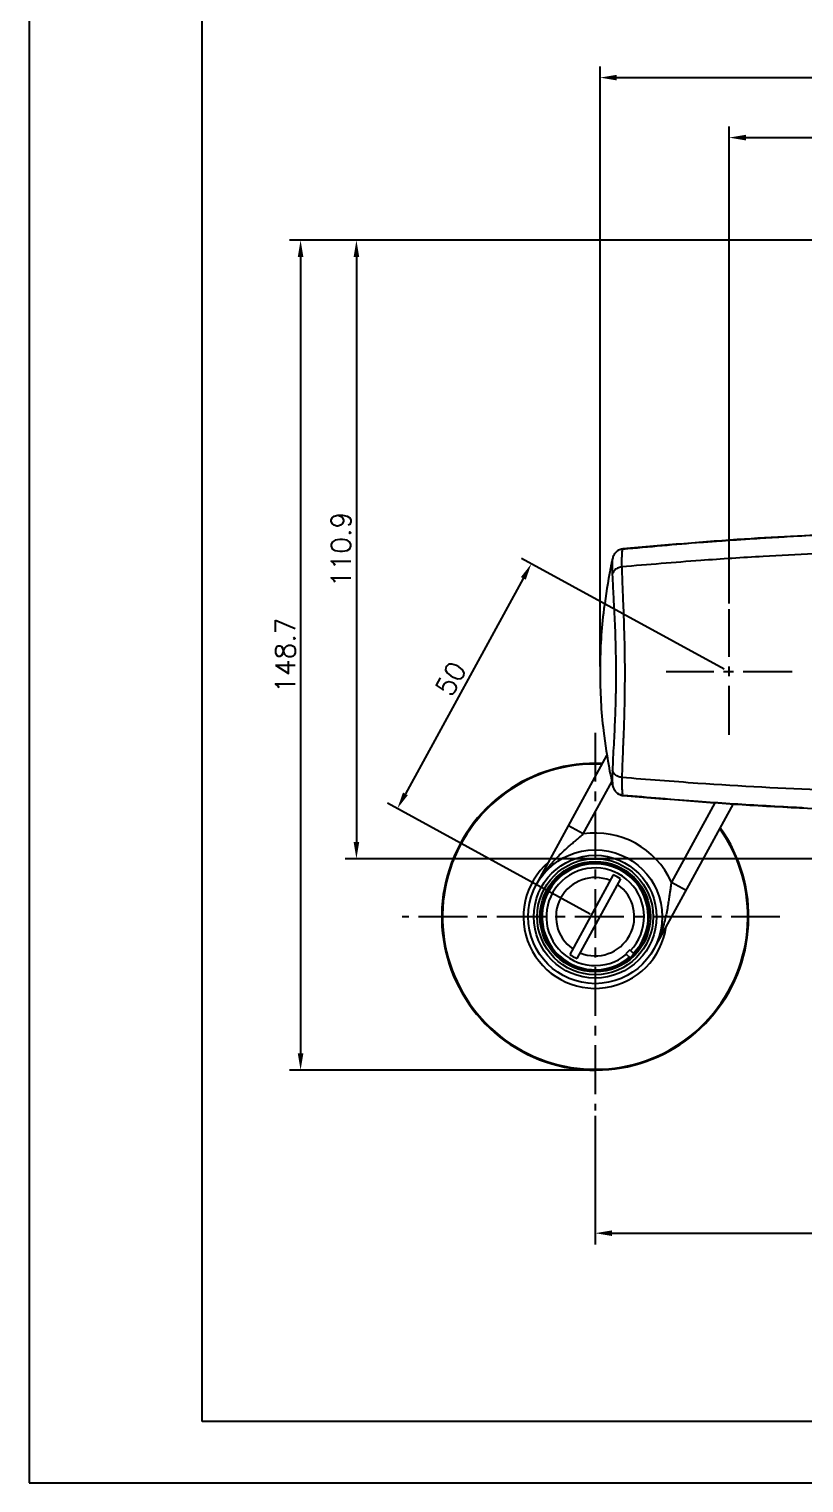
# Model space of a CAD drawing. Extents: x -5 to 589, y 435 to 855.
# Drawn here: x -5 to 133.8, y 435 to 695.5 of the extents above; entities that cross this region are included whole.
import ezdxf

# ---------------------------------------------------------------- set-up
doc = ezdxf.new("R2010")
doc.units = 0
doc.header["$LTSCALE"] = 7
doc.header["$MEASUREMENT"] = 0
doc.linetypes.add('CENTER', pattern=[2, 1.25, -0.25, 0.25, -0.25])
doc.layers.get('0').update_dxf_attribs({"color": 2, "linetype": 'CONTINUOUS'})
for name, color, linetype in [('CL', 1, 'CENTER'), ('DIM', 2, 'CONTINUOUS'), ('DWG', 7, 'CONTINUOUS')]:
    doc.layers.add(name, color=color, linetype=linetype)
doc.styles.add('GHS', font='ROMANS', dxfattribs={"bigfont": 'GHS'})

# ---------------------------------------------------------------- blocks, each defined once
blk = doc.blocks.new('BORDER')
for p, q in [((0, 1), (0, 0)), ((0, 0), (1, 0))]:
    blk.add_line(p, q)
blk = doc.blocks.new('양식')
at = {"color": 4}
for p, q in [((1219, 11), (1219, 386)), ((1768, 11), (1219, 11))]:
    blk.add_line(p, q, dxfattribs=at)
at = {"xscale": 594, "yscale": 420, "zscale": 594}
blk.add_blockref('BORDER', (1188, 0), dxfattribs=at)

msp = doc.modelspace()

# ---------------------------------------------------------------- linework, layer by layer
at = {"layer": 'CL'}
for p, q in [((120.41, 569.07), (120.41, 591.6)), ((131.68, 580.33), (109.15, 580.33)), ((96.41, 569.43), (96.41, 501.76)), ((129.52, 536.47), (61.85, 536.47))]:
    msp.add_line(p, q, dxfattribs=at)
at = {"layer": 'DIM'}
for p, q in [((97.29, 581.28), (97.29, 688.84)), ((100.29, 686.84), (242.54, 686.84)), ((120.41, 592.6), (120.41, 678.09)), ((123.41, 676.09), (219.41, 676.09)), ((162.89, 657.7), (41.64, 657.7)), ((162.89, 657.7), (51.64, 657.7)), ((43.64, 654.7), (43.64, 511.97)), ((53.64, 654.7), (53.64, 549.85)), ((119.54, 580.81), (83.22, 600.68)), ((83.54, 597.09), (62.42, 558.49)), ((83.54, 597.09), (62.42, 558.49)), ((95.54, 536.95), (59.22, 556.82)), ((160.05, 546.85), (51.64, 546.85)), ((95.41, 508.97), (41.64, 508.97)), ((96.41, 500.76), (96.41, 477.75)), ((99.41, 479.75), (243.41, 479.75))]:
    msp.add_line(p, q, dxfattribs=at)
for points in [[(100.29, 687.34), (100.29, 686.34), (97.29, 686.84)], [(123.41, 676.59), (123.41, 675.59), (120.41, 676.09)], [(43.14, 654.7), (44.14, 654.7), (43.64, 657.7)], [(53.14, 654.7), (54.14, 654.7), (53.64, 657.7)], [(83.1, 597.33), (83.97, 596.85), (84.98, 599.72)], [(61.98, 558.73), (62.85, 558.25), (60.98, 555.86)], [(53.14, 549.85), (54.14, 549.85), (53.64, 546.85)], [(43.14, 511.97), (44.14, 511.97), (43.64, 508.97)], [(99.41, 480.25), (99.41, 479.25), (96.41, 479.75)]]:
    msp.add_solid(points, dxfattribs=at)
at = {"layer": 'DWG'}
for p, q in [((101.39, 602.38), (101.34, 602.36)), ((101.39, 602.38), (101.39, 602.38)), ((99.5, 600.61), (99.5, 600.6)), ((100.09, 601.75), (100.09, 601.74)), ((85.89, 542.23), (98.52, 565.33)), ((94.28, 551.32), (99.4, 560.67)), ((99.54, 559.97), (99.54, 559.97)), ((100.15, 558.81), (100.15, 558.81)), ((101.44, 558.19), (101.44, 558.19)), ((121.15, 556.68), (106.94, 530.71)), ((117.85, 556.9), (110.07, 542.68)), ((94.28, 551.32), (91.65, 552.76)), ((99.66, 543.97), (91.85, 529.69)), ((93.17, 528.97), (100.98, 543.25)), ((110.07, 542.68), (112.7, 541.24)), ((106.31, 536.7), (106.06, 536.69)), ((102.62, 530.55), (101.93, 529.82)), ((101.93, 529.82), (102.66, 529.12)), ((102.62, 530.55), (103.36, 529.84)), ((103.36, 529.84), (102.66, 529.12)), ((102.82, 528.93), (102.66, 529.12)), ((106.94, 530.71), (106.94, 530.71))]:
    msp.add_line(p, q, dxfattribs=at)
for radius in [12, 11, 10.4, 9.9]:
    msp.add_circle((96.41, 536.47), radius, dxfattribs=at)
for centre, radius, start, end in [((96.41, 536.47), 27.5, 87.1891, 35.4414), ((96.41, 536.47), 27.35, 87.3423, 35.2882), ((96.41, 536.47), 15, 24.4451, 98.1849), ((96.41, 536.47), 12.84, 130.5231, 352.1093), ((96.41, 536.47), 9.65, 1.315, 310.3669), ((96.41, 536.47), 9.6, 316.3149, 310.3618), ((96.41, 536.47), 9.5, 316.3134, 310.2712), ((96.41, 536.47), 8.75, 316.3134, 309.7519), ((96.41, 536.47), 7.02, 67.4498, 235.1802), ((96.41, 536.47), 7.02, 247.4498, 55.1802), ((96.41, 536.47), 8.17, 56.0496, 66.5804), ((96.41, 536.47), 8.17, 236.0496, 246.5804), ((102.66, 529.12), 1, 28.8244, 46.315)]:
    msp.add_arc(centre, radius, start, end, dxfattribs=at)
for points in [[(142.21, 605.15), (123.19, 604.14), (101.39, 602.38)], [(124.12, 604.2), (126.58, 604.35), (129.71, 604.54)], [(129.71, 604.54), (131.96, 604.67)], [(131.96, 604.67), (137.74, 604.96), (138.07, 604.97)], [(101.14, 602.33), (100.74, 602.2), (100.21, 601.87), (100.09, 601.75)], [(100.99, 602.3), (100.62, 602.15), (100.16, 601.82), (100.09, 601.75)], [(101.19, 602.35), (100.99, 602.3)], [(101.34, 602.36), (101.14, 602.33)], [(101.39, 602.38), (101.19, 602.35)], [(101.27, 602.26), (101.2, 601.84)], [(101.34, 602.36), (101.27, 602.26)], [(101.34, 602.36), (101.39, 602.36)], [(101.39, 602.36), (115.43, 603.58), (118.55, 603.81)], [(118.55, 603.81), (120.92, 603.98)], [(120.92, 603.98), (124.12, 604.2)], [(99.5, 600.61), (98.96, 597.95)], [(99.49, 600.6), (99.46, 600.32), (99.44, 599.31), (99.47, 597.84)], [(99.49, 600.61), (99.49, 600.6)], [(100.09, 601.74), (99.8, 601.37), (99.6, 600.94), (99.5, 600.6)], [(101.2, 601.84), (101.15, 600.75), (101.16, 599.16)], [(135.61, 601.5), (126.52, 601.03), (115.32, 600.3), (101.16, 599.16)], [(98.96, 597.95), (97.88, 590.84), (97.29, 580.31), (97.89, 569.77), (98.99, 562.62)], [(101.16, 599.16), (100.4, 598.93), (99.81, 598.46), (99.47, 597.84)], [(99.47, 597.84), (99.58, 595.55), (99.72, 592.88), (99.88, 589.87), (100.01, 586.59), (100.09, 583.19), (100.12, 579.9), (100.09, 576.93), (100.03, 574.32), (99.95, 572), (99.85, 569.69), (99.73, 567.32), (99.6, 564.94), (99.5, 562.72)], [(101.16, 599.16), (101.24, 596.71), (101.36, 593.84), (101.49, 590.59), (101.6, 587.07), (101.68, 583.41), (101.7, 579.87), (101.68, 576.67), (101.63, 573.86), (101.56, 571.38), (101.47, 568.9), (101.37, 566.33), (101.27, 563.78), (101.2, 561.41)], [(98.99, 562.62), (99.54, 559.97)], [(99.5, 562.72), (99.48, 561.67), (99.48, 560.78), (99.52, 560.11), (99.54, 559.97)], [(101.2, 561.41), (100.44, 561.64), (99.84, 562.1), (99.5, 562.72)], [(101.2, 561.41), (101.19, 560.26), (101.21, 559.3), (101.27, 558.59)], [(149.15, 558.74), (137.73, 559.13), (114.79, 560.37), (101.2, 561.41)], [(99.54, 559.97), (99.64, 559.63), (99.85, 559.19), (100.15, 558.81)], [(100.22, 558.74), (100.15, 558.81)], [(100.15, 558.81), (100.2, 558.76), (100.66, 558.43), (101.04, 558.27)], [(100.28, 558.68), (100.26, 558.7), (100.22, 558.74)], [(100.43, 558.57), (100.28, 558.68)], [(100.98, 558.3), (100.79, 558.37), (100.43, 558.57)], [(101.19, 558.25), (100.98, 558.3)], [(101.04, 558.27), (101.24, 558.22), (101.39, 558.2)], [(101.39, 558.22), (101.19, 558.25)], [(101.27, 558.59), (101.39, 558.22)], [(101.39, 558.22), (101.43, 558.2)], [(101.44, 558.21), (101.39, 558.22)], [(101.39, 558.2), (101.44, 558.19)], [(101.43, 558.2), (101.44, 558.2)], [(132.46, 556.02), (126.28, 556.36), (114.84, 557.11), (101.44, 558.21)], [(101.44, 558.19), (124.14, 556.48), (147.76, 555.4), (160.41, 555.12)], [(133.81, 555.95), (132.46, 556.02)], [(85.89, 542.23), (86.89, 543.86), (87.91, 545.23), (88.9, 546.37), (89.83, 547.33), (90.69, 548.15), (91.48, 548.87), (92.18, 549.48), (92.81, 550.03), (93.36, 550.51), (93.85, 550.93), (94.28, 551.32)], [(110.07, 542.68), (109.98, 542.11), (109.88, 541.46), (109.77, 540.74), (109.65, 539.92), (109.51, 538.99), (109.34, 537.95), (109.11, 536.78), (108.8, 535.48), (108.38, 534.02), (107.77, 532.43), (107.03, 530.87)], [(106.98, 530.78), (106.94, 530.71)], [(107.03, 530.87), (106.98, 530.78)]]:
    msp.add_spline(points, degree=3, dxfattribs=at)

# ---------------------------------------------------------------- block references
at = {"layer": 'DIM'}
msp.add_blockref('양식', (-1193, 435), dxfattribs=at)

# ---------------------------------------------------------------- texts
at = {"layer": 'DIM', "char_height": 3.5, "attachment_point": 5, "style": 'GHS'}
for s, insert, rotation in [('\\A1;110.9', (50.89, 602.27), 90), ('\\A1;148.7', (40.89, 583.33), 90), ('\\A1;50', (70.56, 579.11), 61.315)]:
    msp.add_mtext(s, dxfattribs=dict(at, insert=insert, rotation=rotation))

doc.saveas('drawing.dxf')
